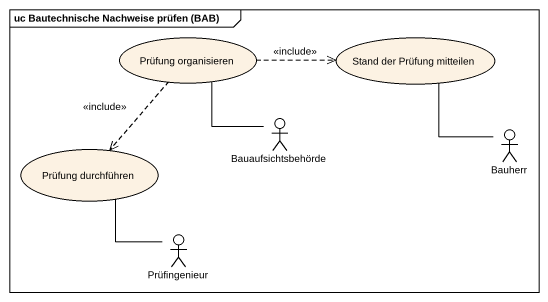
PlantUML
@startuml
mainframe uc Bautechnische Nachweise prüfen (BAB)
usecase "Prüfung organisieren" as Prüfung_organisieren
usecase "Stand der Prüfung mitteilen" as Stand_der_Prüfung_mitteilen
usecase "Prüfung durchführen" as Prüfung_durchführen
actor Bauaufsichtsbehörde
actor Bauherr
actor Prüfingenieur
Prüfung_organisieren .right.> Stand_der_Prüfung_mitteilen : <<include>>
Prüfung_organisieren ..> Prüfung_durchführen : <<include>>
Prüfung_organisieren -- Bauaufsichtsbehörde
Prüfung_durchführen -- Prüfingenieur
Bauherr -up- Stand_der_Prüfung_mitteilen
@enduml
